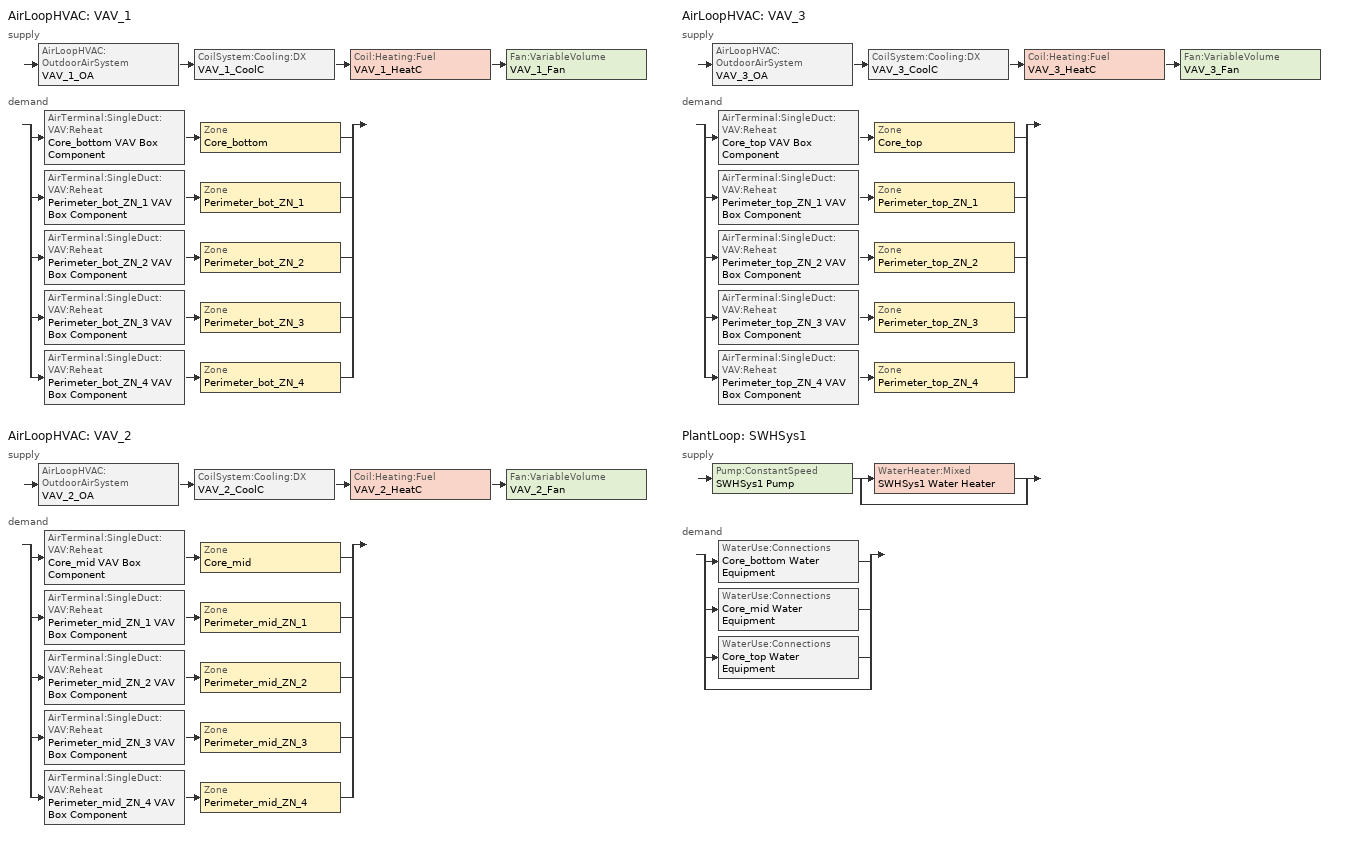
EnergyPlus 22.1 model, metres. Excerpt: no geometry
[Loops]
AirLoopHVAC 'VAV_1'
 supply: AirLoopHVAC:OutdoorAirSystem 'VAV_1_OA' > CoilSystem:Cooling:DX 'VAV_1_CoolC' > Coil:Heating:Fuel 'VAV_1_HeatC' > Fan:VariableVolume 'VAV_1_Fan'
 demand: split
  | AirTerminal:SingleDuct:VAV:Reheat 'Core_bottom VAV Box Component' > Zone 'Core_bottom'
  | AirTerminal:SingleDuct:VAV:Reheat 'Perimeter_bot_ZN_1 VAV Box Component' > Zone 'Perimeter_bot_ZN_1'
  | AirTerminal:SingleDuct:VAV:Reheat 'Perimeter_bot_ZN_2 VAV Box Component' > Zone 'Perimeter_bot_ZN_2'
  | AirTerminal:SingleDuct:VAV:Reheat 'Perimeter_bot_ZN_3 VAV Box Component' > Zone 'Perimeter_bot_ZN_3'
  | AirTerminal:SingleDuct:VAV:Reheat 'Perimeter_bot_ZN_4 VAV Box Component' > Zone 'Perimeter_bot_ZN_4'
AirLoopHVAC 'VAV_2'
 supply: AirLoopHVAC:OutdoorAirSystem 'VAV_2_OA' > CoilSystem:Cooling:DX 'VAV_2_CoolC' > Coil:Heating:Fuel 'VAV_2_HeatC' > Fan:VariableVolume 'VAV_2_Fan'
 demand: split
  | AirTerminal:SingleDuct:VAV:Reheat 'Core_mid VAV Box Component' > Zone 'Core_mid'
  | AirTerminal:SingleDuct:VAV:Reheat 'Perimeter_mid_ZN_1 VAV Box Component' > Zone 'Perimeter_mid_ZN_1'
  | AirTerminal:SingleDuct:VAV:Reheat 'Perimeter_mid_ZN_2 VAV Box Component' > Zone 'Perimeter_mid_ZN_2'
  | AirTerminal:SingleDuct:VAV:Reheat 'Perimeter_mid_ZN_3 VAV Box Component' > Zone 'Perimeter_mid_ZN_3'
  | AirTerminal:SingleDuct:VAV:Reheat 'Perimeter_mid_ZN_4 VAV Box Component' > Zone 'Perimeter_mid_ZN_4'
AirLoopHVAC 'VAV_3'
 supply: AirLoopHVAC:OutdoorAirSystem 'VAV_3_OA' > CoilSystem:Cooling:DX 'VAV_3_CoolC' > Coil:Heating:Fuel 'VAV_3_HeatC' > Fan:VariableVolume 'VAV_3_Fan'
 demand: split
  | AirTerminal:SingleDuct:VAV:Reheat 'Core_top VAV Box Component' > Zone 'Core_top'
  | AirTerminal:SingleDuct:VAV:Reheat 'Perimeter_top_ZN_1 VAV Box Component' > Zone 'Perimeter_top_ZN_1'
  | AirTerminal:SingleDuct:VAV:Reheat 'Perimeter_top_ZN_2 VAV Box Component' > Zone 'Perimeter_top_ZN_2'
  | AirTerminal:SingleDuct:VAV:Reheat 'Perimeter_top_ZN_3 VAV Box Component' > Zone 'Perimeter_top_ZN_3'
  | AirTerminal:SingleDuct:VAV:Reheat 'Perimeter_top_ZN_4 VAV Box Component' > Zone 'Perimeter_top_ZN_4'
PlantLoop 'SWHSys1'
 supply: Pump:ConstantSpeed 'SWHSys1 Pump' > split
  | WaterHeater:Mixed 'SWHSys1 Water Heater'
  | bypass
 demand: split
  | WaterUse:Connections 'Core_bottom Water Equipment'
  | WaterUse:Connections 'Core_mid Water Equipment'
  | WaterUse:Connections 'Core_top Water Equipment'
  | bypass
[DesignSpecification:OutdoorAir] Outdoor Air Method=Flow/Person; Outdoor Air Flow per Person {m3/s-person}=0.0125
SZ DSOA Core_bottom; SZ DSOA Core_mid; SZ DSOA Core_top; SZ DSOA Perimeter_bot_ZN_1; SZ DSOA Perimeter_bot_ZN_2; SZ DSOA Perimeter_bot_ZN_3; SZ DSOA Perimeter_bot_ZN_4; SZ DSOA Perimeter_mid_ZN_1; SZ DSOA Perimeter_mid_ZN_2; SZ DSOA Perimeter_mid_ZN_3; SZ DSOA Perimeter_mid_ZN_4; SZ DSOA Perimeter_top_ZN_1; SZ DSOA Perimeter_top_ZN_2; SZ DSOA Perimeter_top_ZN_3; SZ DSOA Perimeter_top_ZN_4
[Sizing:Zone] Zone Cooling Design Supply Air Temperature Input Method=SupplyAirTemperature; Zone Cooling Design Supply Air Temperature {C}=12.8; Zone Heating Design Supply Air Temperature Input Method=SupplyAirTemperature; Zone Heating Design Supply Air Temperature {C}=50; Zone Cooling Design Supply Air Humidity Ratio {kgWater/kgDryAir}=0.0085; Zone Heating Design Supply Air Humidity Ratio {kgWater/kgDryAir}=0.008; Cooling Design Air Flow Method=DesignDay; Heating Design Air Flow Method=DesignDay; Account for Dedicated Outdoor Air System=No; Dedicated Outdoor Air System Control Strategy=NeutralSupplyAir; Dedicated Outdoor Air Low Setpoint Temperature for Design {C}=autosize; Dedicated Outdoor Air High Setpoint Temperature for Design {C}=autosize
Name | Design Specification Outdoor Air Object
Core_bottom | SZ DSOA Core_bottom
Core_mid | SZ DSOA Core_mid
Core_top | SZ DSOA Core_top
Perimeter_bot_ZN_1 | SZ DSOA Perimeter_bot_ZN_1
Perimeter_bot_ZN_2 | SZ DSOA Perimeter_bot_ZN_2
Perimeter_bot_ZN_3 | SZ DSOA Perimeter_bot_ZN_3
Perimeter_bot_ZN_4 | SZ DSOA Perimeter_bot_ZN_4
Perimeter_mid_ZN_1 | SZ DSOA Perimeter_mid_ZN_1
Perimeter_mid_ZN_2 | SZ DSOA Perimeter_mid_ZN_2
Perimeter_mid_ZN_3 | SZ DSOA Perimeter_mid_ZN_3
Perimeter_mid_ZN_4 | SZ DSOA Perimeter_mid_ZN_4
Perimeter_top_ZN_1 | SZ DSOA Perimeter_top_ZN_1
Perimeter_top_ZN_2 | SZ DSOA Perimeter_top_ZN_2
Perimeter_top_ZN_3 | SZ DSOA Perimeter_top_ZN_3
Perimeter_top_ZN_4 | SZ DSOA Perimeter_top_ZN_4
[Sizing:System] Type of Load to Size On=Sensible; Design Outdoor Air Flow Rate {m3/s}=AUTOSIZE; Central Heating Maximum System Air Flow Ratio=0.3; Preheat Design Temperature {C}=7; Preheat Design Humidity Ratio {kgWater/kgDryAir}=0.008; Precool Design Temperature {C}=12.8; Precool Design Humidity Ratio {kgWater/kgDryAir}=0.008; Central Cooling Design Supply Air Temperature {C}=12.8; Central Heating Design Supply Air Temperature {C}=16.7; Type of Zone Sum to Use=NonCoincident; 100% Outdoor Air in Cooling=No; 100% Outdoor Air in Heating=No; Central Cooling Design Supply Air Humidity Ratio {kgWater/kgDryAir}=0.0085; Central Heating Design Supply Air Humidity Ratio {kgWater/kgDryAir}=0.008; Cooling Supply Air Flow Rate Method=DesignDay; Cooling Supply Air Flow Rate {m3/s}=0; Heating Supply Air Flow Rate Method=DesignDay; Heating Supply Air Flow Rate {m3/s}=0; System Outdoor Air Method=ZoneSum; Zone Maximum Outdoor Air Fraction=1; Cooling Design Capacity Method=CoolingDesignCapacity; Cooling Design Capacity {W}=autosize; Heating Design Capacity Method=HeatingDesignCapacity; Heating Design Capacity {W}=autosize; Central Cooling Capacity Control Method=OnOff
VAV_1; VAV_2; VAV_3
[Sizing:Plant]
SWHSys1: Loop Type=Heating; Design Loop Exit Temperature {C}=60; Loop Design Temperature Difference {deltaC}=5
[ZoneControl:Thermostat] Control Type Schedule=Dual Zone Control Type Sched
Name | Zone or ZoneList | Control 1
Core_bottom Thermostat | Core_bottom | Core_bottom DualSPSched
Core_mid Thermostat | Core_mid | Core_mid DualSPSched
Core_top Thermostat | Core_top | Core_top DualSPSched
Perimeter_bot_ZN_1 Thermostat | Perimeter_bot_ZN_1 | Perimeter_bot_ZN_1 DualSPSched
Perimeter_bot_ZN_2 Thermostat | Perimeter_bot_ZN_2 | Perimeter_bot_ZN_2 DualSPSched
Perimeter_bot_ZN_3 Thermostat | Perimeter_bot_ZN_3 | Perimeter_bot_ZN_3 DualSPSched
Perimeter_bot_ZN_4 Thermostat | Perimeter_bot_ZN_4 | Perimeter_bot_ZN_4 DualSPSched
Perimeter_mid_ZN_1 Thermostat | Perimeter_mid_ZN_1 | Perimeter_mid_ZN_1 DualSPSched
Perimeter_mid_ZN_2 Thermostat | Perimeter_mid_ZN_2 | Perimeter_mid_ZN_2 DualSPSched
Perimeter_mid_ZN_3 Thermostat | Perimeter_mid_ZN_3 | Perimeter_mid_ZN_3 DualSPSched
Perimeter_mid_ZN_4 Thermostat | Perimeter_mid_ZN_4 | Perimeter_mid_ZN_4 DualSPSched
Perimeter_top_ZN_1 Thermostat | Perimeter_top_ZN_1 | Perimeter_top_ZN_1 DualSPSched
Perimeter_top_ZN_2 Thermostat | Perimeter_top_ZN_2 | Perimeter_top_ZN_2 DualSPSched
Perimeter_top_ZN_3 Thermostat | Perimeter_top_ZN_3 | Perimeter_top_ZN_3 DualSPSched
Perimeter_top_ZN_4 Thermostat | Perimeter_top_ZN_4 | Perimeter_top_ZN_4 DualSPSched
[ThermostatSetpoint:DualSetpoint] Heating Setpoint Temperature Schedule=HTGSETP_SCH; Cooling Setpoint Temperature Schedule=CLGSETP_SCH_WithCooling
Core_bottom DualSPSched; Core_mid DualSPSched; Core_top DualSPSched; Perimeter_bot_ZN_1 DualSPSched; Perimeter_bot_ZN_2 DualSPSched; Perimeter_bot_ZN_3 DualSPSched; Perimeter_bot_ZN_4 DualSPSched; Perimeter_mid_ZN_1 DualSPSched; Perimeter_mid_ZN_2 DualSPSched; Perimeter_mid_ZN_3 DualSPSched; Perimeter_mid_ZN_4 DualSPSched; Perimeter_top_ZN_1 DualSPSched; Perimeter_top_ZN_2 DualSPSched; Perimeter_top_ZN_3 DualSPSched; Perimeter_top_ZN_4 DualSPSched
[AirTerminal:SingleDuct:VAV:Reheat] Availability Schedule=ALWAYS_ON; Maximum Air Flow Rate {m3/s}=AUTOSIZE; Zone Minimum Air Flow Input Method=Constant; Constant Minimum Air Flow Fraction=0.3; Maximum Hot Water or Steam Flow Rate {m3/s}=AUTOSIZE; Minimum Hot Water or Steam Flow Rate {m3/s}=0; Convergence Tolerance=0.001; Damper Heating Action=NORMAL
Name | Reheat Coil
Core_bottom VAV Box Component | Core_bottom VAV Box Reheat Coil
Core_mid VAV Box Component | Core_mid VAV Box Reheat Coil
Core_top VAV Box Component | Core_top VAV Box Reheat Coil
Perimeter_bot_ZN_1 VAV Box Component | Perimeter_bot_ZN_1 VAV Box Reheat Coil
Perimeter_bot_ZN_2 VAV Box Component | Perimeter_bot_ZN_2 VAV Box Reheat Coil
Perimeter_bot_ZN_3 VAV Box Component | Perimeter_bot_ZN_3 VAV Box Reheat Coil
Perimeter_bot_ZN_4 VAV Box Component | Perimeter_bot_ZN_4 VAV Box Reheat Coil
Perimeter_mid_ZN_1 VAV Box Component | Perimeter_mid_ZN_1 VAV Box Reheat Coil
Perimeter_mid_ZN_2 VAV Box Component | Perimeter_mid_ZN_2 VAV Box Reheat Coil
Perimeter_mid_ZN_3 VAV Box Component | Perimeter_mid_ZN_3 VAV Box Reheat Coil
Perimeter_mid_ZN_4 VAV Box Component | Perimeter_mid_ZN_4 VAV Box Reheat Coil
Perimeter_top_ZN_1 VAV Box Component | Perimeter_top_ZN_1 VAV Box Reheat Coil
Perimeter_top_ZN_2 VAV Box Component | Perimeter_top_ZN_2 VAV Box Reheat Coil
Perimeter_top_ZN_3 VAV Box Component | Perimeter_top_ZN_3 VAV Box Reheat Coil
Perimeter_top_ZN_4 VAV Box Component | Perimeter_top_ZN_4 VAV Box Reheat Coil
[Zone equipment]
Core_bottom: Core_bottom VAV Box Component
Core_mid: Core_mid VAV Box Component
Core_top: Core_top VAV Box Component
Perimeter_bot_ZN_1: Perimeter_bot_ZN_1 VAV Box Component
Perimeter_bot_ZN_2: Perimeter_bot_ZN_2 VAV Box Component
Perimeter_bot_ZN_3: Perimeter_bot_ZN_3 VAV Box Component
Perimeter_bot_ZN_4: Perimeter_bot_ZN_4 VAV Box Component
Perimeter_mid_ZN_1: Perimeter_mid_ZN_1 VAV Box Component
Perimeter_mid_ZN_2: Perimeter_mid_ZN_2 VAV Box Component
Perimeter_mid_ZN_3: Perimeter_mid_ZN_3 VAV Box Component
Perimeter_mid_ZN_4: Perimeter_mid_ZN_4 VAV Box Component
Perimeter_top_ZN_1: Perimeter_top_ZN_1 VAV Box Component
Perimeter_top_ZN_2: Perimeter_top_ZN_2 VAV Box Component
Perimeter_top_ZN_3: Perimeter_top_ZN_3 VAV Box Component
Perimeter_top_ZN_4: Perimeter_top_ZN_4 VAV Box Component
[Fan:VariableVolume] Availability Schedule=HVACOperationSchd; Pressure Rise {Pa}=1109.648; Maximum Flow Rate {m3/s}=AUTOSIZE; Fan Power Minimum Flow Rate Input Method=FixedFlowRate; Fan Power Minimum Air Flow Rate {m3/s}=0; Motor In Airstream Fraction=1; Fan Power Coefficient 1=0.0407599; Fan Power Coefficient 2=0.088045; Fan Power Coefficient 3=-0.0729261; Fan Power Coefficient 4=0.94374; Fan Power Coefficient 5=0
Name | Fan Total Efficiency | Motor Efficiency
VAV_1_Fan | 0.5915 | 0.91
VAV_2_Fan; VAV_3_Fan | 0.6006 | 0.924
[Coil:Cooling:DX:TwoSpeed] Availability Schedule=ALWAYS_ON; High Speed Gross Rated Total Cooling Capacity {W}=AUTOSIZE; High Speed Rated Sensible Heat Ratio=AUTOSIZE; High Speed Gross Rated Cooling COP {W/W}=2.80076; High Speed Rated Air Flow Rate {m3/s}=AUTOSIZE; Total Cooling Capacity Function of Temperature Curve=Measured_CoolCStandard10Ton_CapFT; Total Cooling Capacity Function of Flow Fraction Curve=Measured_CoolCStandard10Ton_CapFF; Energy Input Ratio Function of Temperature Curve=Measured_CoolCStandard10Ton_EIRFT; Energy Input Ratio Function of Flow Fraction Curve=Measured_CoolCStandard10Ton_EIRFFF; Part Load Fraction Correlation Curve=No_PLR_Degredation; Low Speed Gross Rated Total Cooling Capacity {W}=AUTOSIZE; Low Speed Gross Rated Sensible Heat Ratio=AUTOSIZE; Low Speed Gross Rated Cooling COP {W/W}=2.84246; Low Speed Rated Air Flow Rate {m3/s}=AUTOSIZE; Low Speed Total Cooling Capacity Function of Temperature Curve=Measured_LowSpeedCoolCapLSFT; Low Speed Energy Input Ratio Function of Temperature Curve=Measured_LowSpeedCoolEIRLSFT
VAV_1_CoolC DXCoil; VAV_2_CoolC DXCoil; VAV_3_CoolC DXCoil
[Coil:Heating:Electric] Availability Schedule=ALWAYS_ON; Efficiency=1; Nominal Capacity {W}=AUTOSIZE
Core_bottom VAV Box Reheat Coil; Core_mid VAV Box Reheat Coil; Core_top VAV Box Reheat Coil; Perimeter_bot_ZN_1 VAV Box Reheat Coil; Perimeter_bot_ZN_2 VAV Box Reheat Coil; Perimeter_bot_ZN_3 VAV Box Reheat Coil; Perimeter_bot_ZN_4 VAV Box Reheat Coil; Perimeter_mid_ZN_1 VAV Box Reheat Coil; Perimeter_mid_ZN_2 VAV Box Reheat Coil; Perimeter_mid_ZN_3 VAV Box Reheat Coil; Perimeter_mid_ZN_4 VAV Box Reheat Coil; Perimeter_top_ZN_1 VAV Box Reheat Coil; Perimeter_top_ZN_2 VAV Box Reheat Coil; Perimeter_top_ZN_3 VAV Box Reheat Coil; Perimeter_top_ZN_4 VAV Box Reheat Coil
[Coil:Heating:Fuel] Availability Schedule=ALWAYS_ON; Fuel Type=NaturalGas; Burner Efficiency=0.8; Nominal Capacity {W}=AUTOSIZE
VAV_1_HeatC; VAV_2_HeatC; VAV_3_HeatC
[CoilSystem:Cooling:DX] Availability Schedule=ALWAYS_ON
Name | Cooling Coil
VAV_1_CoolC | VAV_1_CoolC DXCoil
VAV_2_CoolC | VAV_2_CoolC DXCoil
VAV_3_CoolC | VAV_3_CoolC DXCoil
[Controller:OutdoorAir] Minimum Outdoor Air Flow Rate {m3/s}=AUTOSIZE; Maximum Outdoor Air Flow Rate {m3/s}=AUTOSIZE; Economizer Control Type=DifferentialDryBulb; Economizer Control Action Type=ModulateFlow; Economizer Maximum Limit Dry-Bulb Temperature {C}=28; Economizer Maximum Limit Enthalpy {J/kg}=64000; Economizer Minimum Limit Dry-Bulb Temperature {C}=-100; Lockout Type=NoLockout; Minimum Limit Type=FixedMinimum; Minimum Outdoor Air Schedule=MinOA_MotorizedDamper_Sched
VAV_1_OA_Controller; VAV_2_OA_Controller; VAV_3_OA_Controller
[AirLoopHVAC] Design Supply Air Flow Rate {m3/s}=AUTOSIZE
VAV_1; VAV_2; VAV_3
[Pump:ConstantSpeed]
SWHSys1 Pump: Design Flow Rate {m3/s}=AUTOSIZE; Design Pump Head {Pa}=179352; Design Power Consumption {W}=AUTOSIZE; Motor Efficiency=0.85; Fraction of Motor Inefficiencies to Fluid Stream=0; Pump Control Type=Intermittent
[WaterHeater:Mixed]
SWHSys1 Water Heater: Tank Volume {m3}=0.3785; Setpoint Temperature Schedule=SWHSys1 Water Heater Setpoint Temperature Schedule Name; Deadband Temperature Difference {deltaC}=2; Maximum Temperature Limit {C}=82.2222; Heater Control Type=Cycle; Heater Maximum Capacity {W}=845000; Heater Fuel Type=NATURALGAS; Heater Thermal Efficiency=0.78; Off Cycle Parasitic Fuel Consumption Rate {W}=20; Off Cycle Parasitic Fuel Type=NATURALGAS; Off Cycle Parasitic Heat Fraction to Tank=0.8; On Cycle Parasitic Fuel Type=NATURALGAS; Ambient Temperature Indicator=SCHEDULE; Ambient Temperature Schedule=SWHSys1 Water Heater Ambient Temperature Schedule Name; Off Cycle Loss Coefficient to Ambient Temperature {W/K}=6; On Cycle Loss Coefficient to Ambient Temperature {W/K}=6; Use Side Effectiveness=1; Source Side Effectiveness=1; Use Side Design Flow Rate {m3/s}=AUTOSIZE; Source Side Design Flow Rate {m3/s}=AUTOSIZE; Indirect Water Heating Recovery Time {hr}=1.5
[PlantLoop]
SWHSys1: Fluid Type=Water; Plant Equipment Operation Scheme=SWHSys1 Loop Operation Scheme List; Maximum Loop Temperature {C}=60; Minimum Loop Temperature {C}=10; Maximum Loop Flow Rate {m3/s}=AUTOSIZE; Minimum Loop Flow Rate {m3/s}=0; Plant Loop Volume {m3}=AUTOSIZE; Load Distribution Scheme=Optimal
[PlantEquipmentList]
SWHSys1 Equipment List: SWHSys1 Water Heater
[PlantEquipmentOperation:HeatingLoad]
SWHSys1 Operation Scheme: Load Range 1 Lower Limit {W}=0; Load Range 1 Upper Limit {W}=1000000000000000; Range 1 Equipment List=SWHSys1 Equipment List
[PlantEquipmentOperationSchemes]
SWHSys1 Loop Operation Scheme List: Control Scheme 1=SWHSys1 Operation Scheme; Control Scheme 1 Schedule=ALWAYS_ON
[SetpointManager:Scheduled] Control Variable=Temperature
Name | Schedule | Setpoint Node or NodeList
VAV_1 SAT setpoint | Seasonal-Reset-Supply-Air-Temp-Sch | VAV_1 Supply Equipment Outlet Node
VAV_2 SAT setpoint | Seasonal-Reset-Supply-Air-Temp-Sch | VAV_2 Supply Equipment Outlet Node
VAV_3 SAT setpoint | Seasonal-Reset-Supply-Air-Temp-Sch | VAV_3 Supply Equipment Outlet Node
SWHSys1 Loop Setpoint Manager | SWHSys1-Loop-Temp-Schedule | SWHSys1 Supply Outlet Node
[SetpointManager:MixedAir] Control Variable=Temperature
Name | Setpoint Node or NodeList
VAV_1_CoolC SAT Manager | VAV_1_CoolC-VAV_1_HeatCNode
VAV_1_HeatC MixedAir Manager | VAV_1_HeatC-VAV_1_FanNode
VAV_1_OAMixed Air Temp Manager | VAV_1_OA-VAV_1_CoolCNode
VAV_2_CoolC SAT Manager | VAV_2_CoolC-VAV_2_HeatCNode
VAV_2_HeatC MixedAir Manager | VAV_2_HeatC-VAV_2_FanNode
VAV_2_OAMixed Air Temp Manager | VAV_2_OA-VAV_2_CoolCNode
VAV_3_CoolC SAT Manager | VAV_3_CoolC-VAV_3_HeatCNode
VAV_3_HeatC MixedAir Manager | VAV_3_HeatC-VAV_3_FanNode
VAV_3_OAMixed Air Temp Manager | VAV_3_OA-VAV_3_CoolCNode
[WaterUse:Equipment] Peak Flow Rate {m3/s}=1.04e-05; Flow Rate Fraction Schedule=BLDG_SWH_SCH; Target Temperature Schedule=Water Equipment Temp Sched; Hot Water Supply Temperature Schedule=Water Equipment Hot Supply Temp Sched; Sensible Fraction Schedule=Water Equipment Sensible fract sched; Latent Fraction Schedule=Water Equipment Latent fract sched
Name | Zone
Core_bottom Water Equipment | Core_bottom
Core_mid Water Equipment | Core_mid
Core_top Water Equipment | Core_top
[WaterUse:Connections]
Name | Water Use Equipment 1
Core_bottom Water Equipment | Core_bottom Water Equipment
Core_mid Water Equipment | Core_mid Water Equipment
Core_top Water Equipment | Core_top Water Equipment
[UtilityCost:Qualify] Variable=TotalDemand; Threshold Value or Variable=25; Season=Annual; Threshold Test=Count
Name | Utility Cost Qualify | Tariff | Qualify Type | Number of Months
 | MinDemand25kw | PubServColorado_SG_SecondaryGeneral | Minimum | 12
 | MaxDemand25kw | PubServColorado_C_CommercialService | Maximum | 1
[UtilityCost:Charge:Simple]
Utility Cost Charge Simple=AnnualEnergyCharge; Tariff=PubServColorado_SG_SecondaryGeneral; Source Variable=totalEnergy; Season=Annual; Category Variable=EnergyCharges; Cost per Unit Value or Variable=0.0165
[Schedule:Compact]
ALWAYS_ON: Through: 12/31, For: AllDays, Until: 24:00, 1
Dual Zone Control Type Sched: Through: 12/31, For: AllDays, Until: 24:00, 4
HTGSETP_SCH: Through: 12/31, For: Weekdays, Until: 06:00, 15.6, Until: 22:00, 21, Until: 24:00, 15.6, For SummerDesignDay, Until: 24:00, 15.6, For: Saturday, Until: 06:00, 15.6, Until: 18:00, 21, Until: 24:00, 15.6, For: WinterDesignDay, Until: 24:00, 21, For: AllOtherDays, Until: 24:00, 15.6
HVACOperationSchd: Through: 12/31, For: Weekdays SummerDesignDay, Until: 06:00, 0, Until: 22:00, 1, Until: 24:00, 0, For: Saturday WinterDesignDay, Until: 06:00, 0, Until: 18:00, 1, Until: 24:00, 0, For: AllOtherDays, Until: 24:00, 0
MinOA_MotorizedDamper_Sched: Through: 12/31, For: Weekdays SummerDesignDay, Until: 07:00, 0, Until: 22:00, 1, Until: 24:00, 0, For: Saturday WinterDesignDay, Until: 07:00, 0, Until: 18:00, 1, Until: 24:00, 0, For: AllOtherDays, Until: 24:00, 0
Seasonal-Reset-Supply-Air-Temp-Sch: Through: 12/31, For: AllDays, Until: 24:00, 12.8
BLDG_SWH_SCH: Through: 12/31, For: Weekdays SummerDesignDay, Until: 05:00, 0.05, Until: 06:00, 0.08, Until: 07:00, 0.07, Until: 08:00, 0.19, Until: 09:00, 0.35, Until: 10:00, 0.38, Until: 11:00, 0.39, Until: 12:00, 0.47, Until: 13:00, 0.57, Until: 14:00, 0.54, Until: 15:00, 0.34, Until: 16:00, 0.33, Until: 17:00, 0.44, Until: 18:00, 0.26, Until: 19:00, 0.21, Until: 20:00, 0.15, Until: 21:00, 0.17, Until: 22:00, 0.08, Until: 24:00, 0.05, For: Saturday WinterDesignDay, Until: 05:00, 0.05, Until: 06:00, 0.08, Until: 07:00, 0.07, Until: 08:00, 0.11, Until: 09:00, 0.15, Until: 10:00, 0.21, Until: 11:00, 0.19, Until: 12:00, 0.23, Until: 13:00, 0.2, Until: 14:00, 0.19, Until: 15:00, 0.15, Until: 16:00, 0.13, Until: 17:00, 0.14, Until: 21:00, 0.07, Until: 22:00, 0.09, Until: 24:00, 0.05, For: Sunday Holidays AllOtherDays, Until: 05:00, 0.04, Until: 06:00, 0.07, Until: 11:00, 0.04, Until: 13:00, 0.06, Until: 14:00, 0.09, Until: 15:00, 0.06, Until: 21:00, 0.04, Until: 22:00, 0.07, Until: 24:00, 0.04
Water Equipment Latent fract sched: Through: 12/31, For: AllDays, Until: 24:00, 0.05
Water Equipment Sensible fract sched: Through: 12/31, For: AllDays, Until: 24:00, 0.2
Water Equipment Hot Supply Temp Sched; Water Equipment Temp Sched: Through: 12/31, For: AllDays, Until: 24:00, 43.3
SWHSys1 Water Heater Ambient Temperature Schedule Name: Through: 12/31, For: AllDays, Until: 24:00, 22
SWHSys1 Water Heater Setpoint Temperature Schedule Name; SWHSys1-Loop-Temp-Schedule: Through: 12/31, For: AllDays, Until: 24:00, 60
CLGSETP_SCH_WithCooling: Through: 12/31, For: Weekdays SummerDesignDay, Until: 06:00, 26.7, Until: 22:00, 24, Until: 24:00, 26.7, For: Saturday, Until: 06:00, 26.7, Until: 18:00, 24, Until: 24:00, 26.7, For WinterDesignDay, Until: 24:00, 26.7, For: AllOtherDays, Until: 24:00, 26.7
[Curve:Quadratic] Coefficient3 x**2=0
Name | Coefficient1 Constant | Coefficient2 x | Minimum Value of x | Maximum Value of x
Measured_CoolCStandard10Ton_CapFF | 0.7685 | 0.2315 | 0.776 | 1.197
Measured_CoolCStandard10Ton_EIRFFF | 1.192 | -0.1917 | 0.776 | 1.197
No_PLR_Degredation | 1 | 0 | 0 | 1
[Curve:Biquadratic] Minimum Value of x=11.1; Maximum Value of x=29.4; Minimum Value of y=10; Maximum Value of y=50.3
Name | Coefficient1 Constant | Coefficient2 x | Coefficient3 x**2 | Coefficient4 y | Coefficient5 y**2 | Coefficient6 x*y
Measured_LowSpeedCoolCapLSFT | 0.4136 | 0.03105 | 0 | 0.006952 | -0.0002128 | 0
Measured_CoolCStandard10Ton_CapFT | 0.52357 | 0.03478 | 0 | -0.001915 | -0.00010838 | 0
Measured_LowSpeedCoolEIRLSFT | 1.1389 | -0.04518 | 0.0014298 | 0.006044 | 0.0006745 | -0.0012325
Measured_CoolCStandard10Ton_EIRFT | 0.9847 | -0.04285 | 0.0013562 | 0.009934 | 0.0006398 | -0.001169
